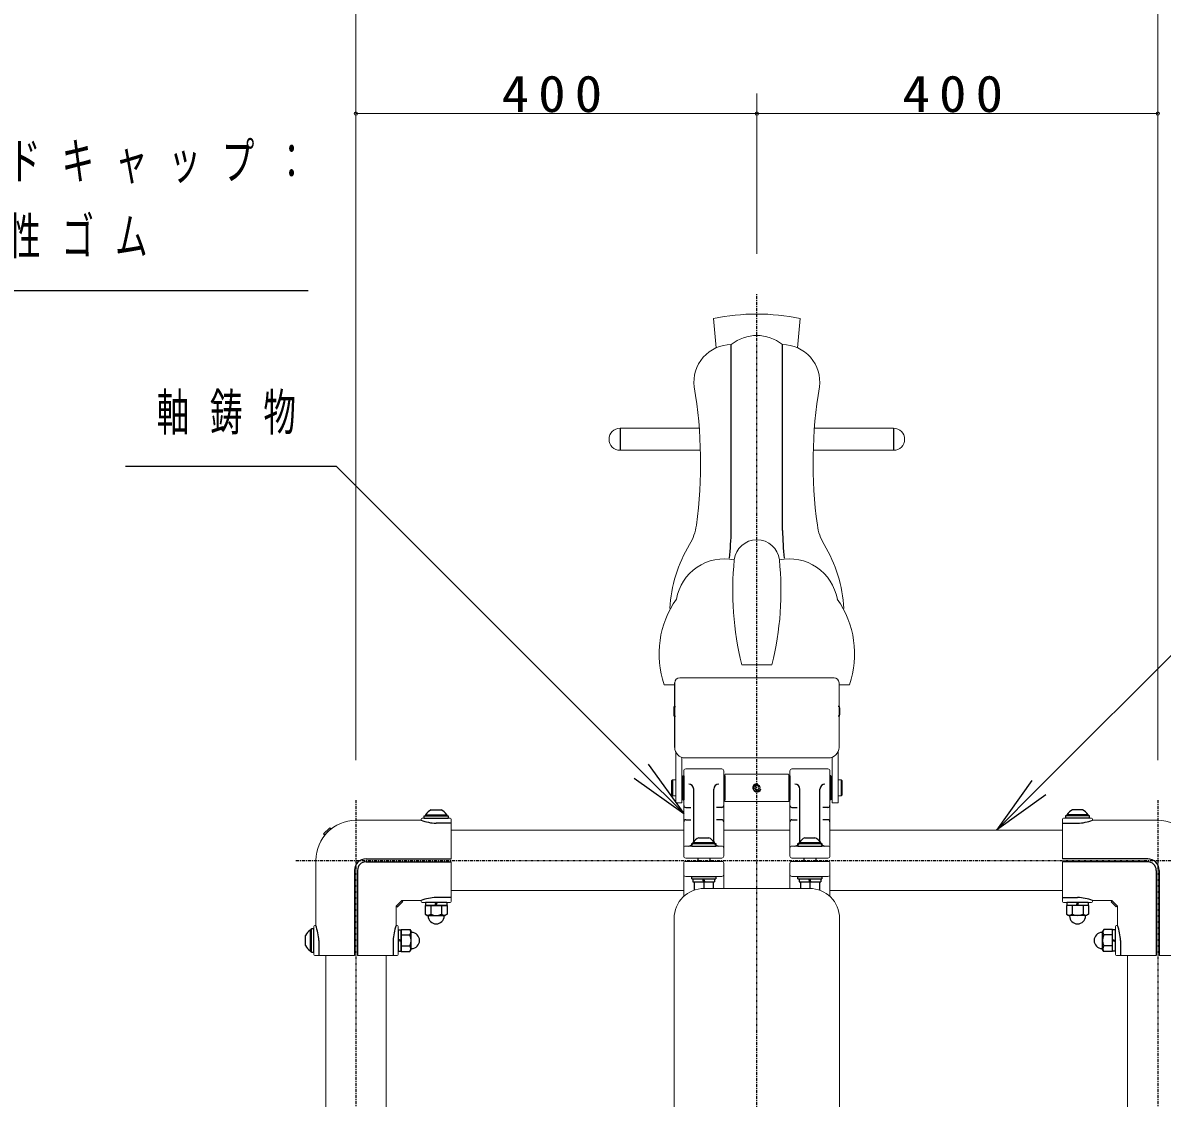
# Model space of a CAD drawing. Units: millimetres at full size. Extents: x -7816 to 0, y -1379 to 5340.
# Drawn here: x -3500 to -2363, y 2033 to 3106 of the extents above; entities that cross this region are included whole.
import ezdxf

# ---------------------------------------------------------------- set-up
doc = ezdxf.new("R2010")
doc.units = ezdxf.units.MM
doc.linetypes.add('USER2', pattern=[6, 3, -1, 1, -1])
doc.layers.add('線', color=2, linetype='Continuous', lineweight=25)
doc.layers.add('補助', color=2, linetype='Continuous', lineweight=13)
doc.styles.add('ＭＳ ゴシック', font='')
doc.styles.get('ＭＳ ゴシック').set_extended_font_data('MS Gothic')

# ---------------------------------------------------------------- blocks, each defined once
blk = doc.blocks.new('dimension_origin')
at = {"color": 0, "linetype": 'Continuous', "lineweight": -2}
blk.add_circle((0, 0), 1.25, dxfattribs=at)

msp = doc.modelspace()

# ---------------------------------------------------------------- linework, layer by layer
at = {"layer": '線', "color": 20, "linetype": 'USER2'}
for p, q in [((-2768, 1678), (-2768, 2835.25)), ((-3168, 2330), (-3168, 1500)), ((-2368, 2330), (-2368, 1500)), ((-3228, 2270), (-2308, 2270))]:
    msp.add_line(p, q, dxfattribs=at)
at = {"layer": '線', "color": 7, "lineweight": 13}
for p, q in [((-2811.168, 2810.653), (-2808.452, 2781.639)), ((-2724.832, 2810.653), (-2727.548, 2781.639)), ((-2904.5, 2701.25), (-2825.443, 2701.25)), ((-2710.557, 2701.25), (-2631.5, 2701.25)), ((-2904.5, 2679.25), (-2824.302, 2679.25)), ((-2711.698, 2679.25), (-2631.5, 2679.25)), ((-2753, 2465.226), (-2783, 2465.226)), ((-2850, 2445.25), (-2860.5, 2445.25)), ((-2845, 2452.25), (-2691, 2452.25)), ((-2686, 2382.75), (-2686, 2447.25)), ((-2675.5, 2445.25), (-2686, 2445.25)), ((-2849, 2327.25), (-2849, 2378.278)), ((-2687, 2378.278), (-2687, 2327.25)), ((-2843, 2372.851), (-2843, 2327.25)), ((-2696.5, 2372.25), (-2839.5, 2372.25)), ((-2693, 2327.25), (-2693, 2372.85)), ((-2841, 2274.25), (-2841, 2359.25)), ((-2803, 2361.25), (-2839, 2361.25)), ((-2801, 2274.25), (-2801, 2359.25)), ((-2800, 2355.35), (-2799.5, 2355.85)), ((-2800, 2355.35), (-2800, 2329.15)), ((-2799.5, 2355.85), (-2736.5, 2355.85)), ((-2736.5, 2355.85), (-2736, 2355.35)), ((-2736, 2329.15), (-2736, 2355.35)), ((-2735, 2274.25), (-2735, 2359.25)), ((-2697, 2361.25), (-2733, 2361.25)), ((-2695, 2274.25), (-2695, 2359.25)), ((-2853, 2349.25), (-2852, 2350.25)), ((-2853, 2349.25), (-2853, 2335.25)), ((-2852, 2350.25), (-2849, 2350.25)), ((-2687, 2350.25), (-2684, 2350.25)), ((-2684, 2350.25), (-2683, 2349.25)), ((-2683, 2349.25), (-2683, 2335.25)), ((-2853, 2335.25), (-2852, 2334.25)), ((-2852, 2334.25), (-2849, 2334.25)), ((-2687, 2334.25), (-2684, 2334.25)), ((-2684, 2334.25), (-2683, 2335.25)), ((-2843, 2327.25), (-2849, 2327.25)), ((-2800, 2329.15), (-2799.5, 2328.65)), ((-2799.5, 2328.65), (-2736.5, 2328.65)), ((-2736, 2329.15), (-2736.5, 2328.65)), ((-2687, 2327.25), (-2693, 2327.25)), ((-3168, 2310), (-3103, 2310)), ((-3103, 2311), (-3103, 2310)), ((-3074, 2312), (-3102, 2312)), ((-3073, 2311), (-3073, 2271.5)), ((-2463, 2311), (-2463, 2271.5)), ((-2462, 2312), (-2434, 2312)), ((-2433, 2311), (-2433, 2310)), ((-2368, 2310), (-2433, 2310)), ((-2841, 2300.25), (-3073, 2300.25)), ((-2735, 2300.25), (-2801, 2300.25)), ((-2463, 2300.25), (-2695, 2300.25)), ((-2803, 2284.25), (-2839, 2284.25)), ((-2697, 2284.25), (-2733, 2284.25)), ((-3208, 2270), (-3208, 2205)), ((-3073, 2268.5), (-3073, 2229)), ((-2841, 2233.903), (-2841, 2267)), ((-2803, 2272.25), (-2839, 2272.25)), ((-2803, 2269), (-2839, 2269)), ((-2801, 2242), (-2801, 2267)), ((-2735, 2242), (-2735, 2267)), ((-2697, 2272.25), (-2733, 2272.25)), ((-2697, 2269), (-2733, 2269)), ((-2695, 2233.903), (-2695, 2267)), ((-2463, 2268.5), (-2463, 2229)), ((-2803, 2254), (-2839, 2254)), ((-2697, 2254), (-2733, 2254)), ((-2820.5, 2242), (-2715.5, 2242)), ((-3122, 2230), (-3103, 2230)), ((-3103, 2229), (-3103, 2230)), ((-2841, 2239.75), (-3073, 2239.75)), ((-2463, 2239.75), (-2695, 2239.75)), ((-2414, 2230), (-2433, 2230)), ((-2433, 2229), (-2433, 2230)), ((-3128, 2224), (-3128, 2205)), ((-3074, 2228), (-3102, 2228)), ((-2462, 2228), (-2434, 2228)), ((-2408, 2224), (-2408, 2205)), ((-2850.5, 1970), (-2850.5, 2212)), ((-2685.5, 1970), (-2685.5, 2212)), ((-3210, 2204), (-3210, 2176)), ((-3209, 2205), (-3208, 2205)), ((-3127, 2205), (-3128, 2205)), ((-3126, 2204), (-3126, 2176)), ((-2410, 2204), (-2410, 2176)), ((-2409, 2205), (-2408, 2205)), ((-3209, 2175), (-3169.5, 2175)), ((-3198.25, 1670), (-3198.25, 2175)), ((-3166.5, 2175), (-3127, 2175)), ((-3137.75, 1670), (-3137.75, 2175)), ((-2369.5, 2175), (-2409, 2175)), ((-2398.25, 1670), (-2398.25, 2175)), ((-2327, 2175), (-2366.5, 2175))]:
    msp.add_line(p, q, dxfattribs=at)
at = {"layer": '線'}
for p, q in [((-2793.5, 2599.195), (-2793.5, 2784.772)), ((-2742.5, 2599.195), (-2742.5, 2784.772)), ((-2904.5, 2701.25), (-2904.5, 2679.25)), ((-2631.5, 2701.25), (-2631.5, 2679.25)), ((-2850, 2382.75), (-2850, 2447.25)), ((-2850.5, 2423.5), (-2849.3, 2423.5)), ((-2850.5, 2414), (-2850.5, 2423.5)), ((-2685.5, 2423.5), (-2686.7, 2423.5)), ((-2685.5, 2414), (-2685.5, 2423.5)), ((-2850.5, 2414), (-2849.3, 2414)), ((-2685.5, 2414), (-2686.7, 2414)), ((-2842, 2354.25), (-2841, 2354.25)), ((-2842, 2354.25), (-2842, 2330.25)), ((-2841, 2354.25), (-2841, 2330.25)), ((-2800, 2354.25), (-2801, 2354.25)), ((-2801, 2354.25), (-2801, 2330.25)), ((-2800, 2354.25), (-2800, 2330.25)), ((-2736, 2354.25), (-2735, 2354.25)), ((-2736, 2354.25), (-2736, 2330.25)), ((-2735, 2354.25), (-2735, 2330.25)), ((-2694, 2354.25), (-2695, 2354.25)), ((-2695, 2354.25), (-2695, 2330.25)), ((-2694, 2354.25), (-2694, 2330.25)), ((-2852, 2350.25), (-2852, 2334.25)), ((-2843, 2350.25), (-2842.049, 2350.25)), ((-2769.155, 2344.25), (-2770.309, 2342.25)), ((-2770.309, 2342.25), (-2769.155, 2340.25)), ((-2766.845, 2344.25), (-2769.155, 2344.25)), ((-2765.691, 2342.25), (-2766.845, 2344.25)), ((-2766.845, 2340.25), (-2765.691, 2342.25)), ((-2694, 2350.25), (-2693, 2350.25)), ((-2684, 2350.25), (-2684, 2334.25)), ((-2843, 2334.25), (-2842.049, 2334.25)), ((-2831, 2289.25), (-2831, 2341.166)), ((-2811, 2289.25), (-2811, 2341.166)), ((-2769.155, 2340.25), (-2766.845, 2340.25)), ((-2725, 2289.25), (-2725, 2341.166)), ((-2705, 2289.25), (-2705, 2341.166)), ((-2694, 2334.25), (-2693, 2334.25)), ((-3093, 2320.3), (-3083, 2320.3)), ((-2842, 2330.25), (-2841, 2330.25)), ((-2839, 2322.785), (-2833.762, 2322.785)), ((-2803, 2322.785), (-2808.238, 2322.785)), ((-2800, 2330.25), (-2801, 2330.25)), ((-2736, 2330.25), (-2735, 2330.25)), ((-2733, 2322.785), (-2727.762, 2322.785)), ((-2697, 2322.785), (-2702.238, 2322.785)), ((-2694, 2330.25), (-2695, 2330.25)), ((-2443, 2320.3), (-2453, 2320.3)), ((-3100, 2314.5), (-3076, 2314.5)), ((-3100, 2312), (-3100, 2314.5)), ((-3100, 2312), (-3076, 2312)), ((-3098.5, 2315.5), (-3098.5, 2314.5)), ((-3098.5, 2315.5), (-3077.5, 2315.5)), ((-3098.5, 2314.5), (-3077.5, 2314.5)), ((-3077.5, 2315.5), (-3077.5, 2314.5)), ((-3076, 2314.5), (-3076, 2312)), ((-2839, 2310.437), (-2833.762, 2310.437)), ((-2803, 2310.437), (-2808.238, 2310.437)), ((-2733, 2310.437), (-2727.762, 2310.437)), ((-2697, 2310.437), (-2702.238, 2310.437)), ((-2436, 2314.5), (-2460, 2314.5)), ((-2460, 2314.5), (-2460, 2312)), ((-2436, 2312), (-2460, 2312)), ((-2458.5, 2315.5), (-2458.5, 2314.5)), ((-2437.5, 2315.5), (-2458.5, 2315.5)), ((-2437.5, 2314.5), (-2458.5, 2314.5)), ((-2437.5, 2315.5), (-2437.5, 2314.5)), ((-2436, 2312), (-2436, 2314.5)), ((-3200.273, 2296.417), (-3194.256, 2302.434)), ((-3199.368, 2295.201), (-3193.004, 2301.565)), ((-3193.004, 2301.565), (-3194.256, 2302.434)), ((-3192.818, 2301.379), (-3193.004, 2301.565)), ((-3073, 2307.021), (-3088, 2307.021)), ((-2463, 2307.021), (-2448, 2307.021)), ((-3200.273, 2296.417), (-3199.368, 2295.201)), ((-3199.182, 2295.015), (-3199.368, 2295.201)), ((-2833, 2286.75), (-2809, 2286.75)), ((-2833, 2284.25), (-2833, 2286.75)), ((-2831.5, 2287.75), (-2831.5, 2286.75)), ((-2831.5, 2287.75), (-2810.5, 2287.75)), ((-2831.5, 2286.75), (-2810.5, 2286.75)), ((-2826, 2292.55), (-2816, 2292.55)), ((-2810.5, 2287.75), (-2810.5, 2286.75)), ((-2809, 2286.75), (-2809, 2284.25)), ((-2727, 2286.75), (-2703, 2286.75)), ((-2727, 2284.25), (-2727, 2286.75)), ((-2725.5, 2287.75), (-2725.5, 2286.75)), ((-2725.5, 2287.75), (-2704.5, 2287.75)), ((-2725.5, 2286.75), (-2704.5, 2286.75)), ((-2720, 2292.55), (-2710, 2292.55)), ((-2704.5, 2287.75), (-2704.5, 2286.75)), ((-2703, 2286.75), (-2703, 2284.25)), ((-2833, 2284.25), (-2809, 2284.25)), ((-2727, 2284.25), (-2703, 2284.25)), ((-3158, 2271.5), (-3073, 2271.5)), ((-3158, 2268.5), (-3073, 2268.5)), ((-2827, 2272.25), (-2827, 2269)), ((-2815, 2272.25), (-2815, 2269)), ((-2721, 2272.25), (-2721, 2269)), ((-2709, 2272.25), (-2709, 2269)), ((-2378, 2271.5), (-2463, 2271.5)), ((-2378, 2268.5), (-2463, 2268.5)), ((-3169.5, 2260), (-3169.5, 2175)), ((-3166.5, 2260), (-3166.5, 2175)), ((-2833, 2254), (-2809, 2254)), ((-2833, 2251.5), (-2833, 2254)), ((-2833, 2251.5), (-2809, 2251.5)), ((-2831.75, 2251.5), (-2810.25, 2251.5)), ((-2831.75, 2251.5), (-2831.75, 2248.5)), ((-2821.167, 2248.5), (-2821.971, 2251.5)), ((-2820.029, 2248.5), (-2820.833, 2251.5)), ((-2810.25, 2251.5), (-2810.25, 2248.5)), ((-2809, 2254), (-2809, 2251.5)), ((-2727, 2254), (-2703, 2254)), ((-2727, 2251.5), (-2727, 2254)), ((-2727, 2251.5), (-2703, 2251.5)), ((-2725.75, 2251.5), (-2704.25, 2251.5)), ((-2725.75, 2251.5), (-2725.75, 2248.5)), ((-2715.167, 2248.5), (-2715.971, 2251.5)), ((-2714.029, 2248.5), (-2714.833, 2251.5)), ((-2704.25, 2251.5), (-2704.25, 2248.5)), ((-2703, 2254), (-2703, 2251.5)), ((-2369.5, 2260), (-2369.5, 2175)), ((-2366.5, 2260), (-2366.5, 2175)), ((-2831.75, 2248.5), (-2810.25, 2248.5)), ((-2830.5, 2248.5), (-2830.5, 2240.284)), ((-2830.5, 2248.5), (-2811.5, 2248.5)), ((-2821, 2248.5), (-2821, 2241.996)), ((-2811.5, 2248.5), (-2811.5, 2242)), ((-2725.75, 2248.5), (-2704.25, 2248.5)), ((-2724.5, 2248.5), (-2724.5, 2242)), ((-2724.5, 2248.5), (-2705.5, 2248.5)), ((-2715, 2248.5), (-2715, 2241.996)), ((-2705.5, 2248.5), (-2705.5, 2240.284)), ((-3127.859, 2224.246), (-3122.246, 2229.859)), ((-3126.718, 2223.485), (-3121.485, 2228.718)), ((-3122.334, 2229.991), (-3121.485, 2228.718)), ((-3073, 2232.979), (-3088, 2232.979)), ((-2463, 2232.979), (-2448, 2232.979)), ((-2413.666, 2229.991), (-2414.515, 2228.718)), ((-2409.282, 2223.485), (-2414.515, 2228.718)), ((-2408.141, 2224.246), (-2413.754, 2229.859)), ((-3127.991, 2224.334), (-3126.718, 2223.485)), ((-3098.97, 2225), (-3077.03, 2225)), ((-3098.97, 2225), (-3098.97, 2216.137)), ((-3077.25, 2228), (-3098.75, 2228)), ((-3098.75, 2228), (-3098.75, 2225)), ((-3077.25, 2225), (-3098.75, 2225)), ((-3093.485, 2225), (-3093.485, 2216.137)), ((-3088.971, 2225), (-3088.167, 2228)), ((-3087.833, 2225), (-3087.029, 2228)), ((-3082.515, 2225), (-3082.515, 2216.137)), ((-3077.25, 2228), (-3077.25, 2225)), ((-3077.03, 2225), (-3077.03, 2216.137)), ((-2437.03, 2225), (-2458.97, 2225)), ((-2458.97, 2225), (-2458.97, 2216.137)), ((-2437.25, 2228), (-2458.75, 2228)), ((-2458.75, 2228), (-2458.75, 2225)), ((-2437.25, 2225), (-2458.75, 2225)), ((-2453.485, 2225), (-2453.485, 2216.137)), ((-2448.971, 2225), (-2448.167, 2228)), ((-2447.833, 2225), (-2447.029, 2228)), ((-2442.515, 2225), (-2442.515, 2216.137)), ((-2437.25, 2228), (-2437.25, 2225)), ((-2437.03, 2225), (-2437.03, 2216.137)), ((-2408.009, 2224.334), (-2409.282, 2223.485)), ((-3098.97, 2216.137), (-3097, 2215)), ((-3097, 2215), (-3079, 2215)), ((-3096, 2214.5), (-3096, 2215)), ((-3080, 2214.5), (-3080, 2215)), ((-3077.03, 2216.137), (-3079, 2215)), ((-2458.97, 2216.137), (-2457, 2215)), ((-2439, 2215), (-2457, 2215)), ((-2456, 2214.5), (-2456, 2215)), ((-2440, 2214.5), (-2440, 2215)), ((-2437.03, 2216.137), (-2439, 2215)), ((-3218.3, 2185), (-3218.3, 2195)), ((-3213.5, 2200.5), (-3212.5, 2200.5)), ((-3213.5, 2179.5), (-3213.5, 2200.5)), ((-3212.5, 2178), (-3212.5, 2202)), ((-3212.5, 2202), (-3210, 2202)), ((-3212.5, 2179.5), (-3212.5, 2200.5)), ((-3210, 2178), (-3210, 2202)), ((-3126, 2200.75), (-3126, 2179.25)), ((-3126, 2200.75), (-3123, 2200.75)), ((-3123, 2179.03), (-3123, 2200.97)), ((-3123, 2200.97), (-3114.137, 2200.97)), ((-3123, 2200.75), (-3123, 2179.25)), ((-3123, 2195.485), (-3114.137, 2195.485)), ((-3114.137, 2200.97), (-3113, 2199)), ((-3113, 2181), (-3113, 2199)), ((-3112.5, 2198), (-3113, 2198)), ((-2423.5, 2198), (-2423, 2198)), ((-2421.863, 2200.97), (-2423, 2199)), ((-2423, 2181), (-2423, 2199)), ((-2413, 2200.97), (-2421.863, 2200.97)), ((-2413, 2195.485), (-2421.863, 2195.485)), ((-2413, 2179.03), (-2413, 2200.97)), ((-2413, 2179.25), (-2413, 2200.75)), ((-2410, 2200.75), (-2413, 2200.75)), ((-2410, 2179.25), (-2410, 2200.75)), ((-3205.021, 2190), (-3205.021, 2175)), ((-3130.979, 2190), (-3130.979, 2175)), ((-3123, 2190.167), (-3126, 2190.971)), ((-3123, 2189.029), (-3126, 2189.833)), ((-3123, 2184.515), (-3114.137, 2184.515)), ((-2413, 2184.515), (-2421.863, 2184.515)), ((-2413, 2190.971), (-2410, 2190.167)), ((-2413, 2189.833), (-2410, 2189.029)), ((-2405.021, 2190), (-2405.021, 2175)), ((-3213.5, 2179.5), (-3212.5, 2179.5)), ((-3210, 2178), (-3212.5, 2178)), ((-3126, 2179.25), (-3123, 2179.25)), ((-3123, 2179.03), (-3114.137, 2179.03)), ((-3114.137, 2179.03), (-3113, 2181)), ((-3112.5, 2182), (-3113, 2182)), ((-2423.5, 2182), (-2423, 2182)), ((-2421.863, 2179.03), (-2423, 2181)), ((-2413, 2179.03), (-2421.863, 2179.03)), ((-2410, 2179.25), (-2413, 2179.25))]:
    msp.add_line(p, q, dxfattribs=at)
at = {"layer": '線', "color": 7, "lineweight": 13}
msp.add_circle((-2768, 2342.25), 3.4, dxfattribs=at)
for centre, radius, start, end in [((-2768, 2610.25), 205, 77.8439, 102.1561), ((-2768, 2753.452), 40.388, 50.84862, 129.15138), ((-2793.483, 2747.447), 37.325, 90.02616, 187.36946), ((-2742.517, 2747.447), 37.325, 352.63054, 89.97384), ((-3281.369, 2666.584), 457.242, 352.19037, 9.57737), ((-2254.631, 2666.584), 457.242, 170.42263, 187.80963), ((-2904.5, 2690.25), 11, 90, 270), ((-2631.5, 2690.25), 11, 270, 90), ((-2877.904, 2611.247), 50, 328.84531, 352.19037), ((-2658.096, 2611.247), 50, 187.80963, 211.15469), ((-2717.976, 2514.564), 136.882, 148.84531, 177.18585), ((-2768, 2567.341), 22.656, 6.73292, 173.26708), ((-2818.024, 2514.564), 136.882, 2.81415, 31.15469), ((-2800.2, 2522.078), 48.891, 78.55691, 169.81513), ((-2489.007, 2538.925), 303.089, 174.11585, 194.07316), ((-3046.993, 2538.925), 303.089, 345.92684, 5.88415), ((-2735.8, 2522.078), 48.891, 10.18487, 101.44309), ((-2769.851, 2475.937), 95.702, 145.07786, 198.70241), ((-2766.149, 2475.937), 95.702, 341.29759, 34.92214), ((-2845, 2447.25), 5, 90, 180), ((-2691, 2447.25), 5, 0, 90), ((-2839.5, 2382.75), 10.5, 180, 269.99994), ((-2696.5, 2382.75), 10.5, 269.99994, 0), ((-2839, 2359.25), 2, 90, 180), ((-2803, 2359.25), 2, 0, 90), ((-2733, 2359.25), 2, 90, 180), ((-2697, 2359.25), 2, 0, 90), ((-3168, 2270), 40, 90, 180), ((-3102, 2311), 1, 90, 180), ((-3074, 2311), 1, 0, 90), ((-2462, 2311), 1, 90, 180), ((-2434, 2311), 1, 0, 90), ((-2368, 2270), 40, 0, 90), ((-2839, 2282.25), 2, 90, 180), ((-2839, 2274.25), 2, 180, 270), ((-2803, 2282.25), 2, 0, 90), ((-2803, 2274.25), 2, 270, 0), ((-2733, 2282.25), 2, 90, 180), ((-2733, 2274.25), 2, 180, 270), ((-2697, 2282.25), 2, 0, 90), ((-2697, 2274.25), 2, 270, 0), ((-2839, 2267), 2, 90, 180), ((-2803, 2267), 2, 0, 90), ((-2733, 2267), 2, 90, 180), ((-2697, 2267), 2, 0, 90), ((-2839, 2256), 2, 180, 270), ((-2803, 2256), 2, 270, 0), ((-2733, 2256), 2, 180, 270), ((-2697, 2256), 2, 270, 0), ((-2820.5, 2212), 30, 90, 180), ((-2715.5, 2212), 30, 0, 90), ((-3122, 2224), 6, 90, 93.18969), ((-3102, 2229), 1, 180, 270), ((-3074, 2229), 1, 270, 0), ((-2462, 2229), 1, 180, 270), ((-2434, 2229), 1, 270, 0), ((-2414, 2224), 6, 86.81031, 90), ((-3122, 2224), 6, 176.81031, 180), ((-2414, 2224), 6, 0, 3.18969), ((-3209, 2204), 1, 90, 180), ((-3127, 2204), 1, 0, 90), ((-2409, 2204), 1, 90, 180), ((-3209, 2176), 1, 180, 270), ((-3127, 2176), 1, 270, 0), ((-2409, 2176), 1, 180, 270)]:
    msp.add_arc(centre, radius, start, end, dxfattribs=at)
at = {"layer": '線'}
for centre, radius, start, end in [((-3269.944, 2615.106), 476.71, 354.74352, 358.08733), ((-2266.056, 2615.106), 476.71, 181.91267, 185.25648), ((-2794.194, 2418.75), 56.506, 175.17794, 184.82206), ((-2741.806, 2418.75), 56.506, 355.17794, 4.82206), ((-2836, 2341.166), 5, 0, 90), ((-2806, 2341.166), 5, 90, 180), ((-2768, 2342.25), 4, 75.52249, 345.52249), ((-2730, 2341.166), 5, 0, 90), ((-2700, 2341.166), 5, 90, 180), ((-3088, 2309.02), 12.339, 113.90552, 148.31866), ((-3088, 2309.02), 12.339, 31.68134, 66.09448), ((-2839, 2324.785), 2, 180, 270), ((-2839, 2324.785), 2, 180, 270), ((-2803, 2324.785), 2, 270, 0), ((-2803, 2324.785), 2, 270, 0), ((-2733, 2324.785), 2, 180, 270), ((-2733, 2324.785), 2, 180, 270), ((-2697, 2324.785), 2, 270, 0), ((-2697, 2324.785), 2, 270, 0), ((-2448, 2309.02), 12.339, 113.90552, 148.31866), ((-2448, 2309.02), 12.339, 31.68134, 66.09448), ((-3085.909, 2356.8), 49.824, 249.9379, 267.59421), ((-2839, 2308.437), 2, 90, 180), ((-2839, 2308.437), 2, 90, 180), ((-2803, 2308.437), 2, 0, 90), ((-2803, 2308.437), 2, 0, 90), ((-2733, 2308.437), 2, 90, 180), ((-2733, 2308.437), 2, 90, 180), ((-2697, 2308.437), 2, 0, 90), ((-2697, 2308.437), 2, 0, 90), ((-2450.091, 2356.8), 49.824, 272.40579, 290.0621), ((-2836, 2289.25), 5, 270, 0), ((-2821, 2281.27), 12.339, 113.90552, 148.31866), ((-2821, 2281.27), 12.339, 31.68134, 66.09448), ((-2806, 2289.25), 5, 180, 270), ((-2730, 2289.25), 5, 270, 0), ((-2715, 2281.27), 12.339, 113.90552, 148.31866), ((-2715, 2281.27), 12.339, 31.68134, 66.09448), ((-2700, 2289.25), 5, 180, 270), ((-3158, 2260), 11.5, 90, 180), ((-3158, 2260), 8.5, 90, 180), ((-2378, 2260), 11.5, 0, 90), ((-2378, 2260), 8.5, 0, 90), ((-3085.909, 2183.2), 49.824, 92.40579, 110.0621), ((-2450.091, 2183.2), 49.824, 69.9379, 87.59421), ((-3096.227, 2220.887), 5.485, 240.00001, 299.99999), ((-3088, 2214.5), 8, 180, 0), ((-3088, 2228.796), 13.796, 246.57346, 293.42654), ((-3079.773, 2220.887), 5.485, 240.00001, 299.99999), ((-2456.227, 2220.887), 5.485, 240.00001, 299.99999), ((-2448, 2214.5), 8, 180, 0), ((-2448, 2228.796), 13.796, 246.57346, 293.42654), ((-2439.773, 2220.887), 5.485, 240.00001, 299.99999), ((-3207.02, 2190), 12.339, 121.68134, 156.09448), ((-3269.004, 2185.088), 64.171, 4.39038, 18.07739), ((-3066.996, 2185.088), 64.171, 161.92261, 175.60962), ((-3118.887, 2198.227), 5.485, 330.00001, 29.99999), ((-3126.796, 2190), 13.796, 336.57346, 23.42654), ((-3112.5, 2190), 8, 270, 90), ((-2423.5, 2190), 8, 90, 270), ((-2409.204, 2190), 13.796, 156.57346, 203.42654), ((-2417.113, 2198.227), 5.485, 150.00001, 209.99999), ((-2469.004, 2185.088), 64.171, 4.39038, 18.07739), ((-3207.02, 2190), 12.339, 203.90552, 238.31866), ((-3118.887, 2181.773), 5.485, 330.00001, 29.99999), ((-2417.113, 2181.773), 5.485, 150.00001, 209.99999)]:
    msp.add_arc(centre, radius, start, end, dxfattribs=at)
at = {"layer": '補助'}
for p, q in [((-3168, 2370), (-3168, 3235.25)), ((-2368, 2370), (-2368, 3235.25)), ((-3168, 2370), (-3168, 3035.25)), ((-2768, 2875.25), (-2768, 3035.25)), ((-2768, 2875.25), (-2768, 3035.25)), ((-2368, 2370), (-2368, 3035.25)), ((-3168, 3015.25), (-2768, 3015.25)), ((-2768, 3015.25), (-2368, 3015.25))]:
    msp.add_line(p, q, dxfattribs=at)
at = {"layer": '補助', "lineweight": 25}
for p, q in [((-3616.194, 2838.891), (-3215.84, 2838.891)), ((-3207.505, 2663.117), (-3397.943, 2663.117)), ((-3187.505, 2663.117), (-3207.505, 2663.117)), ((-2883.426, 2359.038), (-3187.505, 2663.117)), ((-2486.574, 2342.577), (-2166.035, 2663.117)), ((-2876.355, 2366.109), (-2841, 2316.611)), ((-2841, 2316.611), (-2883.426, 2359.038)), ((-2890.497, 2351.967), (-2841, 2316.611)), ((-2493.645, 2349.649), (-2529, 2300.151)), ((-2529, 2300.151), (-2486.574, 2342.577)), ((-2479.503, 2335.506), (-2529, 2300.151))]:
    msp.add_line(p, q, dxfattribs=at)

# ---------------------------------------------------------------- block references
at = {"layer": '補助', "xscale": 1.33, "yscale": 1.33}
for p in [(-3168, 3015.25), (-2768, 3015.25)]:
    msp.add_blockref('dimension_origin', p, dxfattribs=at)
at = {"layer": '補助', "xscale": 1.33, "yscale": 1.33, "rotation": 180}
for p in [(-2768, 3015.25), (-2368, 3015.25)]:
    msp.add_blockref('dimension_origin', p, dxfattribs=at)

# ---------------------------------------------------------------- texts
at = {"layer": '補助', "char_height": 36.66, "style": 'ＭＳ ゴシック'}
for s, insert, attachment_point in [('\\T1.33;\\W1.1;400', (-2968, 3016.25), 8), ('\\T1.33;\\W1.1;400', (-2568, 3016.25), 8), ('\\T1.64;\\W0.65;エンドキャップ：', (-3621.694, 2986.391), 1), ('\\T1.64;\\W0.65;耐候性ゴム', (-3621.694, 2911.391), 1), ('\\T1.64;\\W0.65;軸鋳物', (-3367.005, 2735.617), 1)]:
    msp.add_mtext(s, dxfattribs=dict(at, insert=insert, attachment_point=attachment_point))

doc.saveas('drawing.dxf')
